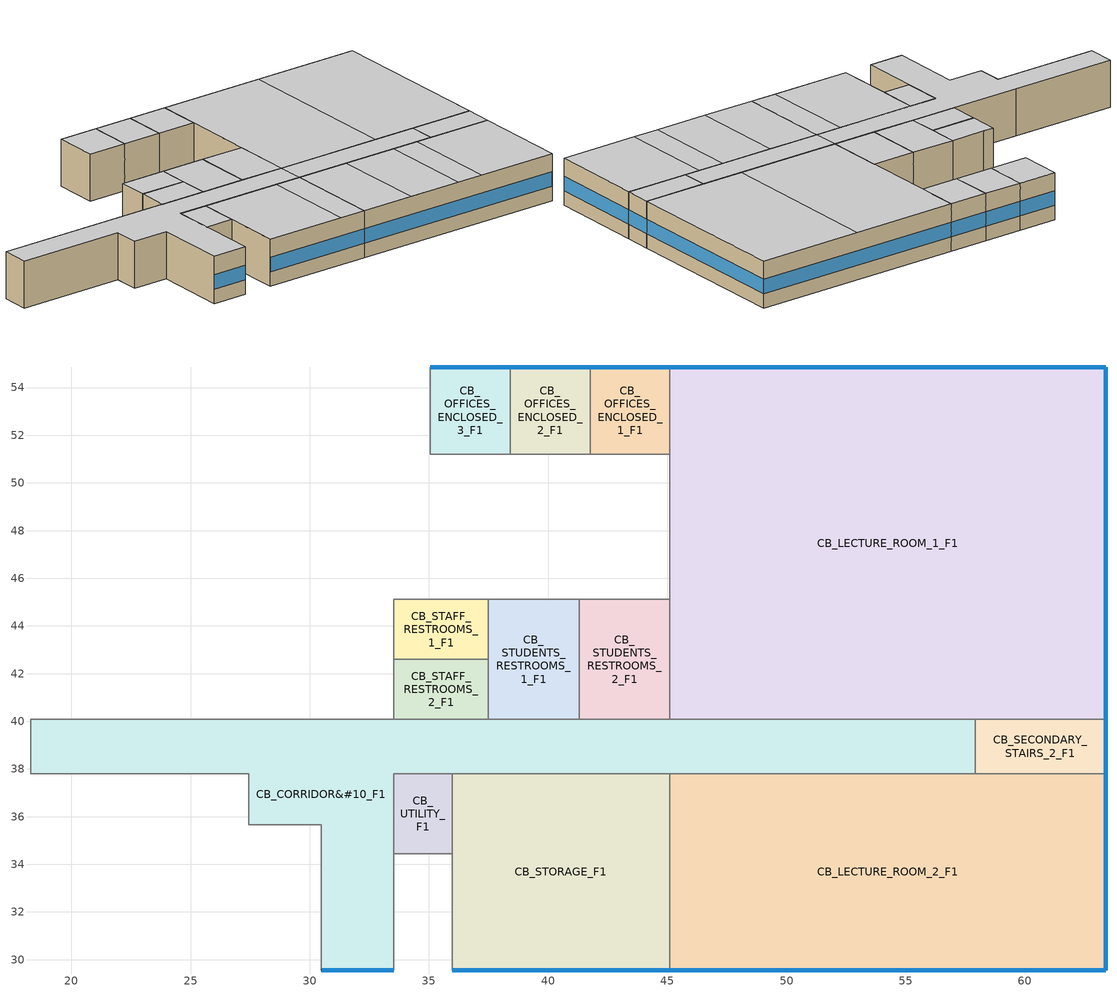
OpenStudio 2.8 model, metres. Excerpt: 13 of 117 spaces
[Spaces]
CB_CORRIDOR&#10_F1
 floor ground: 57.91,40.08 57.91,37.8 33.53,37.8 33.53,29.57 30.48,29.57 30.48,35.66 27.43,35.66 27.43,37.8 18.29,37.8 18.29,40.08 z0
 wall outside: 30.48,29.57 33.53,29.57 z0:3.96
 wall to CB_CAFE_STUDY_LOUNGE_F1: 18.29,40.08 18.29,37.8 z0:3.96
 wall to CB_CONFERENCE_ROOM_F1: 27.43,40.08 18.29,40.08 z0:3.96
 wall to CB_OFFICES_OPEN_F1: 33.53,40.08 27.43,40.08 z0:3.96
 wall to CB_STAFF_RESTROOMS_2_F1: 37.49,40.08 33.53,40.08 z0:3.96
 wall to CB_STUDENTS_RESTROOMS_1_F1: 41.3,40.08 37.49,40.08 z0:3.96
 wall to CB_STUDENTS_RESTROOMS_2_F1: 45.11,40.08 41.3,40.08 z0:3.96
 wall to CB_LECTURE_ROOM_1_F1: 57.91,40.08 45.11,40.08 z0:3.96
 wall to CB_SECONDARY_STAIRS_2_F1: 57.91,37.8 57.91,40.08 z0:3.96
 wall to CB_LECTURE_ROOM_2_F1: 45.11,37.8 57.91,37.8 z0:3.96
 wall to CB_STORAGE_F1: 35.97,37.8 45.11,37.8 z0:3.96
 wall to CB_UTILITY_F1: 33.53,34.44 33.53,37.8 35.97,37.8 z0:3.96
 wall to CB_ PUBLIC_ELEVATORS_F1: 33.53,29.57 33.53,34.44 z0:3.96
 wall to CB_MAIN_STAIRS&#10_F1: 27.43,35.66 30.48,35.66 30.48,29.57 z0:3.96
 wall to CB_ENTRANCE_LOBBY&#10_F1: 27.43,35.66 27.43,37.8 / 18.29,37.8 27.43,37.8 z0:3.96
 window: 30.49,29.57 33.52,29.57 z1.22:2.44
 ceiling to CB_STUDIO_2_F2: 57.91,37.8 57.91,40.08 45.11,40.08 45.11,37.8 z3.96
 ceiling to CB_CORRIDOR_F2: 33.53,29.57 33.53,37.8 45.11,37.8 45.11,40.08 18.29,40.08 18.29,37.8 27.43,37.8 27.43,35.66 30.48,35.66 30.48,29.57 z3.96
CB_STORAGE_F1
 floor ground: 45.11,37.8 45.11,29.57 35.97,29.57 35.97,37.8 z0
 wall outside: 35.97,29.57 45.11,29.57 z0:3.96
 wall to CB_ PUBLIC_ELEVATORS_F1: 35.97,34.44 35.97,29.57 z0:3.96
 wall to CB_UTILITY_F1: 35.97,37.8 35.97,34.44 z0:3.96
 wall to CB_LECTURE_ROOM_2_F1: 45.11,29.57 45.11,37.8 z0:3.96
 window: 35.98,29.57 45.11,29.57 z1.22:2.44
 ceiling to CB_CLASSROOM_4_F2: 42.82,29.57 42.82,37.8 35.97,37.8 35.97,29.57 z3.96
 ceiling to CB_CLASSROOM_3_F2: 45.11,29.57 45.11,37.8 42.82,37.8 42.82,29.57 z3.96
CB_LECTURE_ROOM_2_F1
 floor ground: 63.4,37.8 63.4,29.57 45.11,29.57 45.11,37.8 z0
 wall outside: 45.11,29.57 63.4,29.57 63.4,37.8 z0:3.96
 wall to CB_SECONDARY_STAIRS_2_F1: 63.4,37.8 57.91,37.8 z0:3.96
 window: 45.11,29.57 63.4,29.57 / 63.4,29.57 63.4,37.79 z1.22:2.44
 ceiling to CB_CLASSROOM_2_F2: 54.25,29.57 54.25,37.8 49.68,37.8 49.68,29.57 z3.96; 56.54,29.57 56.54,37.8 54.25,37.8 54.25,29.57 z3.96
 ceiling to CB_CLASSROOM_1_F2: 63.4,29.57 63.4,37.8 56.54,37.8 56.54,29.57 z3.96
 ceiling to CB_CLASSROOM_3_F2: 49.68,29.57 49.68,37.8 45.11,37.8 45.11,29.57 z3.96
CB_UTILITY_F1
 floor ground: 35.97,37.8 35.97,34.44 33.53,34.44 33.53,37.8 z0
 wall to CB_ PUBLIC_ELEVATORS_F1: 33.53,34.44 35.97,34.44 z0:3.96
 ceiling to CB_UTILITY_F2: 35.97,34.44 35.97,37.8 33.53,37.8 33.53,34.44 z3.96
CB_SECONDARY_STAIRS_2_F1
 floor ground: 63.4,40.08 63.4,37.8 57.91,37.8 57.91,40.08 z0
 wall outside: 63.4,37.8 63.4,40.08 z0:3.96
 wall to CB_LECTURE_ROOM_1_F1: 63.4,40.08 57.91,40.08 z0:3.96
 window: 63.4,37.8 63.4,40.08 z1.22:2.44
 ceiling to CB_SECONDARY_STAIRS_2_F2: 63.4,37.8 63.4,40.08 57.91,40.08 57.91,37.8 z3.96
CB_STAFF_RESTROOMS_2_F1
 floor ground: 37.49,42.6 37.49,40.08 33.53,40.08 33.53,42.6 z0
 wall to CB_OFFICES_OPEN_F1: 33.53,42.6 33.53,40.08 z0:3.96
 wall to CB_STAFF_RESTROOMS_1_F1: 37.49,42.6 33.53,42.6 z0:3.96
 wall to CB_STUDENTS_RESTROOMS_1_F1: 37.49,40.08 37.49,42.6 z0:3.96
 ceiling to CB_FACULTY_RESTROOMS_1_F2: 37.49,40.08 37.49,42.6 33.53,42.6 33.53,40.08 z3.96
CB_STUDENTS_RESTROOMS_1_F1
 floor ground: 41.3,45.11 41.3,40.08 37.49,40.08 37.49,45.11 z0
 wall to CB_OFFICES_OPEN_F1: 41.3,45.11 37.49,45.11 z0:3.96
 wall to CB_STUDENTS_RESTROOMS_2_F1: 41.3,40.08 41.3,45.11 z0:3.96
 wall to CB_STAFF_RESTROOMS_1_F1: 37.49,45.11 37.49,42.6 z0:3.96
 ceiling to CB_STUDENTS_RESTROOM_1_F2: 41.3,40.08 41.3,45.11 37.49,45.11 37.49,40.08 z3.96
CB_STUDENTS_RESTROOMS_2_F1
 floor ground: 45.11,45.11 45.11,40.08 41.3,40.08 41.3,45.11 z0
 wall to CB_OFFICES_OPEN_F1: 45.11,45.11 41.3,45.11 z0:3.96
 wall to CB_LECTURE_ROOM_1_F1: 45.11,40.08 45.11,45.11 z0:3.96
 ceiling to CB_STUDENTS_RESTROOM_2_F2: 45.11,40.08 45.11,45.11 41.3,45.11 41.3,40.08 z3.96
CB_LECTURE_ROOM_1_F1
 floor ground: 63.4,54.86 63.4,40.08 45.11,40.08 45.11,54.86 z0
 wall outside: 63.4,40.08 63.4,54.86 45.11,54.86 z0:3.96
 wall to CB_OFFICES_OPEN_F1: 45.11,51.21 45.11,45.11 z0:3.96
 wall to CB_ OFFICES_ENCLOSED_1_F1: 45.11,54.86 45.11,51.21 z0:3.96
 window: 63.4,40.08 63.4,54.86 / 63.4,54.86 45.11,54.86 z1.22:2.44
 ceiling to CB_STUDIO_2_F2: 63.4,40.08 63.4,54.86 54.25,54.86 54.25,40.08 z3.96; 54.25,40.08 54.25,54.86 45.11,54.86 45.11,40.08 z3.96
CB_STAFF_RESTROOMS_1_F1
 floor ground: 37.49,45.11 37.49,42.6 33.53,42.6 33.53,45.11 z0
 wall to CB_OFFICES_OPEN_F1: 37.49,45.11 34.44,45.11 33.53,45.11 33.53,42.6 z0:3.96
 ceiling to CB_FACULTY_RESTROOMS_2_F2: 37.49,42.6 37.49,45.11 33.53,45.11 33.53,42.6 z3.96
CB_ OFFICES_ENCLOSED_3_F1
 floor ground: 38.4,54.86 38.4,51.21 35.05,51.21 35.05,54.86 z0
 wall outside: 38.4,54.86 35.05,54.86 z0:3.96
 wall to CB_OFFICES_OPEN_F1: 35.05,51.21 38.4,51.21 z0:3.96
 wall to CB_ OFFICES_ENCLOSED_4_F1: 35.05,54.86 35.05,51.21 z0:3.96
 wall to CB_ OFFICES_ENCLOSED_2_F1: 38.4,51.21 38.4,54.86 z0:3.96
 window: 38.4,54.86 35.05,54.86 z1.22:2.44
 ceiling to CB_FACULTY_OFFICE_3_F2: 38.4,51.21 38.4,54.86 35.05,54.86 35.05,51.21 z3.96
CB_ OFFICES_ENCLOSED_2_F1
 floor ground: 41.76,54.86 41.76,51.21 38.4,51.21 38.4,54.86 z0
 wall outside: 41.76,54.86 38.4,54.86 z0:3.96
 wall to CB_ OFFICES_ENCLOSED_1_F1: 41.76,51.21 41.76,54.86 z0:3.96
 wall to CB_OFFICES_OPEN_F1: 38.4,51.21 41.76,51.21 z0:3.96
 window: 41.76,54.86 38.41,54.86 z1.22:2.44
 ceiling to CB_FACULTY_OFFICE_2_F2: 41.76,51.21 41.76,54.86 38.4,54.86 38.4,51.21 z3.96
CB_ OFFICES_ENCLOSED_1_F1
 floor ground: 45.11,54.86 45.11,51.21 41.76,51.21 41.76,54.86 z0
 wall outside: 45.11,54.86 41.76,54.86 z0:3.96
 wall to CB_OFFICES_OPEN_F1: 41.76,51.21 45.11,51.21 z0:3.96
 window: 45.11,54.86 41.76,54.86 z1.22:2.44
 ceiling to CB_FACULTY_OFFICE_1_F2: 45.11,51.21 45.11,54.86 41.76,54.86 41.76,51.21 z3.96
[Building]
A091_2013_CollegeCampusBuilding
[Site]
Site 1: Latitude {deg}=35.03; Longitude {deg}=-85.2; Time Zone {hr}=-5; Elevation {m}=210
[ClimateZones]
Climate Zone Institution Name 1=ASHRAE; Climate Zone Document Name 1=ANSI/ASHRAE Standard 169; Climate Zone Document Year 1=2006; Climate Zone Institution Name 2=CEC; Climate Zone Document Name 2=California Climate Zone Descriptions; Climate Zone Document Year 2=1995
[ShadingControl]
Shading Control 1: Shading Type=InteriorBlind
[BuildingStory] Nominal Z Coordinate {m}=0; Nominal Floor to Floor Height {m}=3.9624
Building Story 1; Building Story 5
[Space] Building Story=Building Story 1
Name | Space Type | Thermal Zone
CB_CORRIDOR&#10_F1 | College -  Corridor | CB_CORRIDOR&#10_F1
CB_STORAGE_F1 | College - Storage | CB_STORAGE_F1
CB_LECTURE_ROOM_2_F1 | College - Classroom | CB_LECTURE_ROOM_2_F1
CB_UTILITY_F1 | College -  Utility | CB_UTILITY_F1
CB_SECONDARY_STAIRS_2_F1 | College - Stairs | CB_SECONDARY_STAIRS_2_F1
CB_STAFF_RESTROOMS_2_F1 | College -  Restroom | CB_STAFF_RESTROOMS_2_F1
CB_STUDENTS_RESTROOMS_1_F1 | College -  Restroom | CB_STUDENTS_RESTROOMS_1_F1
CB_STUDENTS_RESTROOMS_2_F1 | College -  Restroom | CB_STUDENTS_RESTROOMS_2_F1
CB_LECTURE_ROOM_1_F1 | College - Lecture Hall | CB_LECTURE_ROOM_1_F1
CB_STAFF_RESTROOMS_1_F1 | College -  Restroom | CB_STAFF_RESTROOMS_1_F1
CB_ OFFICES_ENCLOSED_3_F1 | College -  Office | CB_ OFFICES_ENCLOSED_3_F1
CB_ OFFICES_ENCLOSED_2_F1 | College -  Office | CB_ OFFICES_ENCLOSED_2_F1
CB_ OFFICES_ENCLOSED_1_F1 | College -  Office | CB_ OFFICES_ENCLOSED_1_F1
[SpaceType]
College - Classroom; College -  Office; College -  Restroom; College -  Corridor; College -  Utility; College - Storage; College - Stairs; College - Lecture Hall
[ThermalZone] Use Ideal Air Loads=No
CB_STUDENTS_RESTROOMS_1_F1; CB_ OFFICES_ENCLOSED_2_F1; CB_LECTURE_ROOM_2_F1; CB_CORRIDOR&#10_F1; CB_SECONDARY_STAIRS_2_F1; CB_STORAGE_F1; CB_UTILITY_F1; CB_STAFF_RESTROOMS_2_F1; CB_STUDENTS_RESTROOMS_2_F1; CB_LECTURE_ROOM_1_F1; CB_ OFFICES_ENCLOSED_1_F1; CB_STAFF_RESTROOMS_1_F1; CB_ OFFICES_ENCLOSED_3_F1
[Sizing:Zone] Zone Cooling Design Supply Air Temperature Input Method=SupplyAirTemperature; Zone Cooling Design Supply Air Temperature {C}=14; Zone Cooling Design Supply Air Temperature Difference {deltaC}=11.11; Zone Heating Design Supply Air Temperature Input Method=SupplyAirTemperature; Zone Heating Design Supply Air Temperature {C}=40; Zone Heating Design Supply Air Temperature Difference {deltaC}=11.11; Zone Cooling Design Supply Air Humidity Ratio {kg-H2O/kg-air}=0.0085; Zone Heating Design Supply Air Humidity Ratio {kg-H2O/kg-air}=0.008; Cooling Design Air Flow Method=DesignDay; Heating Design Air Flow Method=DesignDay; Account for Dedicated Outdoor Air System=No; Dedicated Outdoor Air System Control Strategy=NeutralSupplyAir; Dedicated Outdoor Air Low Setpoint Temperature for Design {C}=autosize; Dedicated Outdoor Air High Setpoint Temperature for Design {C}=autosize
CB_STUDENTS_RESTROOMS_1_F1; CB_ OFFICES_ENCLOSED_2_F1; CB_LECTURE_ROOM_2_F1; CB_CORRIDOR&#10_F1; CB_SECONDARY_STAIRS_2_F1; CB_STORAGE_F1; CB_UTILITY_F1; CB_STAFF_RESTROOMS_2_F1; CB_STUDENTS_RESTROOMS_2_F1; CB_LECTURE_ROOM_1_F1; CB_ OFFICES_ENCLOSED_1_F1; CB_STAFF_RESTROOMS_1_F1; CB_ OFFICES_ENCLOSED_3_F1
